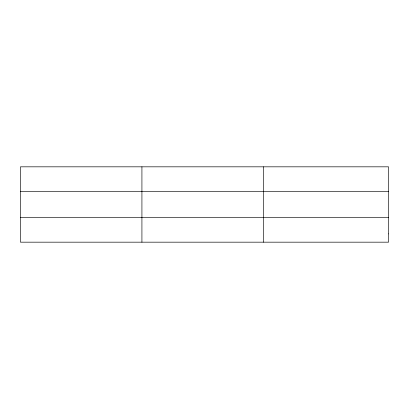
<?xml version="1.0" encoding="UTF-8"?>
<svg xmlns="http://www.w3.org/2000/svg" width="409" height="409" viewBox="0 0 409 409"><rect width="100%" height="100%" fill="white"/><g stroke="black" fill="none" stroke-linecap="round" stroke-linejoin="round"><path stroke-width="0.61" d="M141.923 242.174L141.923 166.826M263.396 242.174L263.396 166.826M20.45 191.693L388.55 191.693M20.45 217.307L388.55 217.307M388.55 233.887L388.55 242.174L20.45 242.174L20.45 166.826L388.55 166.826L388.55 233.887"/></g></svg>
